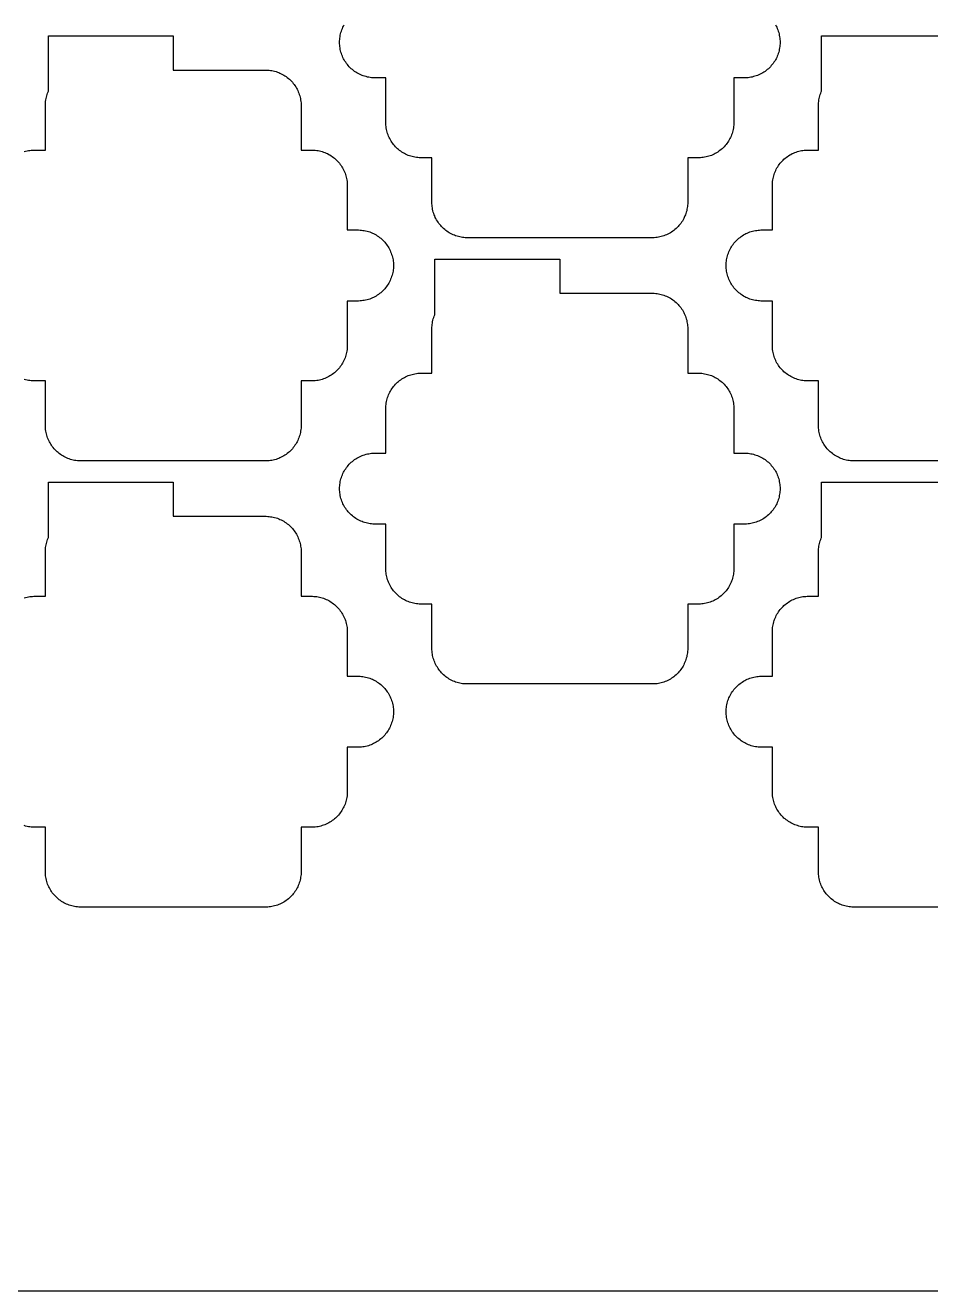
# Model space of a CAD drawing. Extents: x -49 to 54, y -38 to 38.
# Drawn here: x -10.25 to 2.5, y -38 to -20.18 of the extents above; entities that cross this region are included whole.
import ezdxf

# ---------------------------------------------------------------- set-up
doc = ezdxf.new("R2010")
doc.units = 0
doc.layers.add('CONDUCTIVE_LAYER_BACK_LAYER', color=2, linetype='CONTINUOUS')
doc.layers.add('OUTLINE', color=7, linetype='CONTINUOUS')

msp = doc.modelspace()

# ---------------------------------------------------------------- linework, layer by layer
at = {"layer": 'CONDUCTIVE_LAYER_BACK_LAYER'}
for points in [[(0.314, -20.175), (0.323, -20.192), (0.332, -20.21), (0.34, -20.228), (0.347, -20.247), (0.354, -20.266), (0.36, -20.285), (0.365, -20.304), (0.369, -20.323), (0.373, -20.343), (0.376, -20.363), (0.377, -20.382), (0.379, -20.402), (0.379, -20.422), (0.379, -20.442), (0.377, -20.462), (0.376, -20.482), (0.373, -20.501), (0.369, -20.521), (0.365, -20.54), (0.36, -20.559), (0.354, -20.578), (0.347, -20.597), (0.34, -20.616), (0.332, -20.634), (0.323, -20.652), (0.314, -20.669), (0.304, -20.686), (0.293, -20.703), (0.281, -20.719), (0.269, -20.735), (0.256, -20.75), (0.243, -20.765), (0.229, -20.779), (0.215, -20.793), (0.2, -20.806), (0.184, -20.818), (0.168, -20.83), (0.152, -20.841), (0.135, -20.852), (0.118, -20.862), (0.1, -20.871), (0.082, -20.879), (0.064, -20.887), (0.045, -20.894), (0.026, -20.9), (0.007, -20.905), (-0.012, -20.91), (-0.032, -20.914), (-0.052, -20.917), (-0.071, -20.92), (-0.091, -20.921), (-0.111, -20.922), (-0.271, -20.922), (-0.271, -21.548), (-0.271, -21.568), (-0.273, -21.588), (-0.274, -21.607), (-0.277, -21.627), (-0.281, -21.647), (-0.285, -21.666), (-0.29, -21.685), (-0.296, -21.704), (-0.303, -21.723), (-0.31, -21.742), (-0.318, -21.76), (-0.327, -21.778), (-0.336, -21.795), (-0.346, -21.812), (-0.357, -21.829), (-0.369, -21.845), (-0.381, -21.861), (-0.394, -21.876), (-0.407, -21.891), (-0.421, -21.905), (-0.435, -21.919), (-0.45, -21.932), (-0.466, -21.944), (-0.482, -21.956), (-0.498, -21.967), (-0.515, -21.978), (-0.532, -21.987), (-0.55, -21.997), (-0.568, -22.005), (-0.586, -22.013), (-0.605, -22.02), (-0.624, -22.026), (-0.643, -22.031), (-0.662, -22.036), (-0.682, -22.04), (-0.702, -22.043), (-0.721, -22.045), (-0.741, -22.047), (-0.761, -22.048), (-0.921, -22.048), (-0.921, -22.674), (-0.921, -22.694), (-0.923, -22.713), (-0.924, -22.733), (-0.927, -22.753), (-0.931, -22.773), (-0.935, -22.792), (-0.94, -22.811), (-0.946, -22.83), (-0.953, -22.849), (-0.96, -22.867), (-0.968, -22.886), (-0.977, -22.903), (-0.986, -22.921), (-0.996, -22.938), (-1.007, -22.955), (-1.019, -22.971), (-1.031, -22.987), (-1.044, -23.002), (-1.057, -23.017), (-1.071, -23.031), (-1.085, -23.044), (-1.1, -23.057), (-1.116, -23.07), (-1.132, -23.082), (-1.148, -23.093), (-1.165, -23.103), (-1.182, -23.113), (-1.2, -23.122), (-1.218, -23.131), (-1.236, -23.138), (-1.255, -23.145), (-1.274, -23.152), (-1.293, -23.157), (-1.312, -23.162), (-1.332, -23.166), (-1.352, -23.169), (-1.371, -23.171), (-1.391, -23.173), (-1.411, -23.174), (-4.031, -23.174), (-4.051, -23.173), (-4.071, -23.171), (-4.09, -23.169), (-4.11, -23.166), (-4.129, -23.162), (-4.149, -23.157), (-4.168, -23.152), (-4.187, -23.145), (-4.205, -23.138), (-4.224, -23.131), (-4.242, -23.122), (-4.259, -23.113), (-4.277, -23.103), (-4.294, -23.093), (-4.31, -23.082), (-4.326, -23.07), (-4.341, -23.057), (-4.356, -23.044), (-4.371, -23.031), (-4.385, -23.017), (-4.398, -23.002), (-4.411, -22.987), (-4.423, -22.971), (-4.435, -22.955), (-4.445, -22.938), (-4.456, -22.921), (-4.465, -22.903), (-4.474, -22.886), (-4.482, -22.867), (-4.489, -22.849), (-4.496, -22.83), (-4.502, -22.811), (-4.507, -22.792), (-4.511, -22.773), (-4.515, -22.753), (-4.517, -22.733), (-4.519, -22.713), (-4.521, -22.694), (-4.521, -22.674), (-4.521, -22.048), (-4.681, -22.048), (-4.701, -22.047), (-4.721, -22.045), (-4.74, -22.043), (-4.76, -22.04), (-4.779, -22.036), (-4.799, -22.031), (-4.818, -22.026), (-4.837, -22.02), (-4.855, -22.013), (-4.874, -22.005), (-4.892, -21.997), (-4.909, -21.987), (-4.927, -21.978), (-4.944, -21.967), (-4.96, -21.956), (-4.976, -21.944), (-4.991, -21.932), (-5.006, -21.919), (-5.021, -21.905), (-5.035, -21.891), (-5.048, -21.876), (-5.061, -21.861), (-5.073, -21.845), (-5.085, -21.829), (-5.095, -21.812), (-5.106, -21.795), (-5.115, -21.778), (-5.124, -21.76), (-5.132, -21.742), (-5.139, -21.723), (-5.146, -21.704), (-5.152, -21.685), (-5.157, -21.666), (-5.161, -21.647), (-5.165, -21.627), (-5.167, -21.607), (-5.169, -21.588), (-5.171, -21.568), (-5.171, -21.548), (-5.171, -20.922), (-5.331, -20.922), (-5.351, -20.921), (-5.371, -20.92), (-5.39, -20.917), (-5.41, -20.914), (-5.429, -20.91), (-5.449, -20.905), (-5.468, -20.9), (-5.487, -20.894), (-5.505, -20.887), (-5.524, -20.879), (-5.542, -20.871), (-5.559, -20.862), (-5.577, -20.852), (-5.594, -20.841), (-5.61, -20.83), (-5.626, -20.818), (-5.641, -20.806), (-5.656, -20.793), (-5.671, -20.779), (-5.685, -20.765), (-5.698, -20.75), (-5.711, -20.735), (-5.723, -20.719), (-5.735, -20.703), (-5.745, -20.686), (-5.756, -20.669), (-5.765, -20.652), (-5.774, -20.634), (-5.782, -20.616), (-5.789, -20.597), (-5.796, -20.578), (-5.802, -20.559), (-5.807, -20.54), (-5.811, -20.521), (-5.815, -20.501), (-5.817, -20.482), (-5.819, -20.462), (-5.821, -20.442), (-5.821, -20.422), (-5.821, -20.402), (-5.819, -20.382), (-5.817, -20.363), (-5.815, -20.343), (-5.811, -20.323), (-5.807, -20.304), (-5.802, -20.285), (-5.796, -20.266), (-5.789, -20.247), (-5.782, -20.228), (-5.774, -20.21), (-5.765, -20.192), (-5.756, -20.175)], [(-10.26, -21.96), (-10.241, -21.955), (-10.221, -21.95), (-10.202, -21.946), (-10.182, -21.943), (-10.162, -21.941), (-10.143, -21.939), (-10.123, -21.938), (-9.963, -21.938), (-9.963, -21.312), (-9.962, -21.292), (-9.961, -21.273), (-9.959, -21.253), (-9.956, -21.233), (-9.953, -21.214), (-9.949, -21.194), (-9.944, -21.175), (-9.938, -21.156), (-9.931, -21.137), (-9.924, -21.119), (-9.92, -21.109), (-9.92, -20.332), (-8.163, -20.332), (-8.163, -20.812), (-6.853, -20.812), (-6.833, -20.813), (-6.813, -20.815), (-6.793, -20.817), (-6.774, -20.82), (-6.754, -20.824), (-6.735, -20.829), (-6.716, -20.834), (-6.697, -20.841), (-6.678, -20.848), (-6.66, -20.855), (-6.642, -20.864), (-6.624, -20.873), (-6.607, -20.883), (-6.59, -20.893), (-6.574, -20.904), (-6.558, -20.916), (-6.542, -20.929), (-6.527, -20.942), (-6.513, -20.955), (-6.499, -20.969), (-6.486, -20.984), (-6.473, -20.999), (-6.461, -21.015), (-6.449, -21.031), (-6.438, -21.048), (-6.428, -21.065), (-6.419, -21.083), (-6.41, -21.1), (-6.402, -21.119), (-6.394, -21.137), (-6.388, -21.156), (-6.382, -21.175), (-6.377, -21.194), (-6.373, -21.214), (-6.369, -21.233), (-6.366, -21.253), (-6.364, -21.273), (-6.363, -21.292), (-6.363, -21.312), (-6.363, -21.938), (-6.203, -21.938), (-6.183, -21.939), (-6.163, -21.941), (-6.143, -21.943), (-6.124, -21.946), (-6.104, -21.95), (-6.085, -21.955), (-6.066, -21.96), (-6.047, -21.966), (-6.028, -21.973), (-6.01, -21.981), (-5.992, -21.989), (-5.974, -21.999), (-5.957, -22.008), (-5.94, -22.019), (-5.924, -22.03), (-5.908, -22.042), (-5.892, -22.054), (-5.877, -22.067), (-5.863, -22.081), (-5.849, -22.095), (-5.836, -22.11), (-5.823, -22.125), (-5.811, -22.141), (-5.799, -22.157), (-5.788, -22.174), (-5.778, -22.191), (-5.769, -22.208), (-5.76, -22.226), (-5.752, -22.244), (-5.744, -22.263), (-5.738, -22.282), (-5.732, -22.301), (-5.727, -22.32), (-5.723, -22.339), (-5.719, -22.359), (-5.716, -22.379), (-5.714, -22.398), (-5.713, -22.418), (-5.713, -22.438), (-5.713, -23.064), (-5.553, -23.064), (-5.533, -23.065), (-5.513, -23.066), (-5.493, -23.069), (-5.474, -23.072), (-5.454, -23.076), (-5.435, -23.081), (-5.416, -23.086), (-5.397, -23.092), (-5.378, -23.099), (-5.36, -23.107), (-5.342, -23.115), (-5.324, -23.124), (-5.307, -23.134), (-5.29, -23.145), (-5.274, -23.156), (-5.258, -23.168), (-5.242, -23.18), (-5.227, -23.193), (-5.213, -23.207), (-5.199, -23.221), (-5.186, -23.236), (-5.173, -23.251), (-5.161, -23.267), (-5.149, -23.283), (-5.138, -23.3), (-5.128, -23.317), (-5.119, -23.334), (-5.11, -23.352), (-5.102, -23.37), (-5.094, -23.389), (-5.088, -23.408), (-5.082, -23.427), (-5.077, -23.446), (-5.073, -23.465), (-5.069, -23.485), (-5.066, -23.504), (-5.064, -23.524), (-5.063, -23.544), (-5.063, -23.564), (-5.063, -23.584), (-5.064, -23.604), (-5.066, -23.623), (-5.069, -23.643), (-5.073, -23.663), (-5.077, -23.682), (-5.082, -23.701), (-5.088, -23.72), (-5.094, -23.739), (-5.102, -23.758), (-5.11, -23.776), (-5.119, -23.794), (-5.128, -23.811), (-5.138, -23.828), (-5.149, -23.845), (-5.161, -23.861), (-5.173, -23.877), (-5.186, -23.892), (-5.199, -23.907), (-5.213, -23.921), (-5.227, -23.935), (-5.242, -23.948), (-5.258, -23.96), (-5.274, -23.972), (-5.29, -23.983), (-5.307, -23.994), (-5.324, -24.003), (-5.342, -24.013), (-5.36, -24.021), (-5.378, -24.029), (-5.397, -24.036), (-5.416, -24.042), (-5.435, -24.047), (-5.454, -24.052), (-5.474, -24.056), (-5.493, -24.059), (-5.513, -24.061), (-5.533, -24.063), (-5.553, -24.064), (-5.713, -24.064), (-5.713, -24.69), (-5.713, -24.71), (-5.714, -24.729), (-5.716, -24.749), (-5.719, -24.769), (-5.723, -24.789), (-5.727, -24.808), (-5.732, -24.827), (-5.738, -24.846), (-5.744, -24.865), (-5.752, -24.883), (-5.76, -24.902), (-5.769, -24.919), (-5.778, -24.937), (-5.788, -24.954), (-5.799, -24.971), (-5.811, -24.987), (-5.823, -25.003), (-5.836, -25.018), (-5.849, -25.033), (-5.863, -25.047), (-5.877, -25.06), (-5.892, -25.074), (-5.908, -25.086), (-5.924, -25.098), (-5.94, -25.109), (-5.957, -25.119), (-5.974, -25.129), (-5.992, -25.138), (-6.01, -25.147), (-6.028, -25.155), (-6.047, -25.161), (-6.066, -25.168), (-6.085, -25.173), (-6.104, -25.178), (-6.124, -25.182), (-6.143, -25.185), (-6.163, -25.187), (-6.183, -25.189), (-6.203, -25.19), (-6.363, -25.19), (-6.363, -25.816), (-6.363, -25.835), (-6.364, -25.855), (-6.366, -25.875), (-6.369, -25.895), (-6.373, -25.914), (-6.377, -25.934), (-6.382, -25.953), (-6.388, -25.972), (-6.394, -25.991), (-6.402, -26.009), (-6.41, -26.027), (-6.419, -26.045), (-6.428, -26.063), (-6.438, -26.08), (-6.449, -26.096), (-6.461, -26.113), (-6.473, -26.128), (-6.486, -26.144), (-6.499, -26.158), (-6.513, -26.173), (-6.527, -26.186), (-6.542, -26.199), (-6.558, -26.212), (-6.574, -26.224), (-6.59, -26.235), (-6.607, -26.245), (-6.624, -26.255), (-6.642, -26.264), (-6.66, -26.273), (-6.678, -26.28), (-6.697, -26.287), (-6.716, -26.294), (-6.735, -26.299), (-6.754, -26.304), (-6.774, -26.308), (-6.793, -26.311), (-6.813, -26.313), (-6.833, -26.315), (-6.853, -26.316), (-9.473, -26.316), (-9.493, -26.315), (-9.512, -26.313), (-9.532, -26.311), (-9.552, -26.308), (-9.571, -26.304), (-9.591, -26.299), (-9.61, -26.294), (-9.629, -26.287), (-9.647, -26.28), (-9.666, -26.273), (-9.684, -26.264), (-9.701, -26.255), (-9.719, -26.245), (-9.735, -26.235), (-9.752, -26.224), (-9.768, -26.212), (-9.783, -26.199), (-9.798, -26.186), (-9.813, -26.173), (-9.827, -26.158), (-9.84, -26.144), (-9.853, -26.128), (-9.865, -26.113), (-9.876, -26.096), (-9.887, -26.08), (-9.897, -26.063), (-9.907, -26.045), (-9.916, -26.027), (-9.924, -26.009), (-9.931, -25.991), (-9.938, -25.972), (-9.944, -25.953), (-9.949, -25.934), (-9.953, -25.914), (-9.956, -25.895), (-9.959, -25.875), (-9.961, -25.855), (-9.962, -25.835), (-9.963, -25.816), (-9.963, -25.19), (-10.123, -25.19), (-10.143, -25.189), (-10.162, -25.187), (-10.182, -25.185), (-10.202, -25.182), (-10.221, -25.178), (-10.241, -25.173), (-10.26, -25.168)], [(4.031, -26.316), (1.411, -26.316), (1.391, -26.315), (1.371, -26.313), (1.352, -26.311), (1.332, -26.308), (1.312, -26.304), (1.293, -26.299), (1.274, -26.294), (1.255, -26.287), (1.236, -26.28), (1.218, -26.273), (1.2, -26.264), (1.182, -26.255), (1.165, -26.245), (1.148, -26.235), (1.132, -26.224), (1.116, -26.212), (1.1, -26.199), (1.085, -26.186), (1.071, -26.173), (1.057, -26.158), (1.044, -26.144), (1.031, -26.128), (1.019, -26.113), (1.007, -26.096), (0.996, -26.08), (0.986, -26.063), (0.977, -26.045), (0.968, -26.027), (0.96, -26.009), (0.953, -25.991), (0.946, -25.972), (0.94, -25.953), (0.935, -25.934), (0.931, -25.914), (0.927, -25.895), (0.924, -25.875), (0.923, -25.855), (0.921, -25.835), (0.921, -25.816), (0.921, -25.19), (0.761, -25.19), (0.741, -25.189), (0.721, -25.187), (0.702, -25.185), (0.682, -25.182), (0.662, -25.178), (0.643, -25.173), (0.624, -25.168), (0.605, -25.161), (0.586, -25.155), (0.568, -25.147), (0.55, -25.138), (0.532, -25.129), (0.515, -25.119), (0.498, -25.109), (0.482, -25.098), (0.466, -25.086), (0.45, -25.074), (0.435, -25.06), (0.421, -25.047), (0.407, -25.033), (0.394, -25.018), (0.381, -25.003), (0.369, -24.987), (0.357, -24.971), (0.346, -24.954), (0.336, -24.937), (0.327, -24.919), (0.318, -24.902), (0.31, -24.883), (0.303, -24.865), (0.296, -24.846), (0.29, -24.827), (0.285, -24.808), (0.281, -24.789), (0.277, -24.769), (0.274, -24.749), (0.273, -24.729), (0.271, -24.71), (0.271, -24.69), (0.271, -24.064), (0.111, -24.064), (0.091, -24.063), (0.071, -24.061), (0.052, -24.059), (0.032, -24.056), (0.012, -24.052), (-0.007, -24.047), (-0.026, -24.042), (-0.045, -24.036), (-0.064, -24.029), (-0.082, -24.021), (-0.1, -24.013), (-0.118, -24.003), (-0.135, -23.994), (-0.152, -23.983), (-0.168, -23.972), (-0.184, -23.96), (-0.2, -23.948), (-0.215, -23.935), (-0.229, -23.921), (-0.243, -23.907), (-0.256, -23.892), (-0.269, -23.877), (-0.281, -23.861), (-0.293, -23.845), (-0.304, -23.828), (-0.314, -23.811), (-0.323, -23.794), (-0.332, -23.776), (-0.34, -23.758), (-0.347, -23.739), (-0.354, -23.72), (-0.36, -23.701), (-0.365, -23.682), (-0.369, -23.663), (-0.373, -23.643), (-0.376, -23.623), (-0.377, -23.604), (-0.379, -23.584), (-0.379, -23.564), (-0.379, -23.544), (-0.377, -23.524), (-0.376, -23.504), (-0.373, -23.485), (-0.369, -23.465), (-0.365, -23.446), (-0.36, -23.427), (-0.354, -23.408), (-0.347, -23.389), (-0.34, -23.37), (-0.332, -23.352), (-0.323, -23.334), (-0.314, -23.317), (-0.304, -23.3), (-0.293, -23.283), (-0.281, -23.267), (-0.269, -23.251), (-0.256, -23.236), (-0.243, -23.221), (-0.229, -23.207), (-0.215, -23.193), (-0.2, -23.18), (-0.184, -23.168), (-0.168, -23.156), (-0.152, -23.145), (-0.135, -23.134), (-0.118, -23.124), (-0.1, -23.115), (-0.082, -23.107), (-0.064, -23.099), (-0.045, -23.092), (-0.026, -23.086), (-0.007, -23.081), (0.012, -23.076), (0.032, -23.072), (0.052, -23.069), (0.071, -23.066), (0.091, -23.065), (0.111, -23.064), (0.271, -23.064), (0.271, -22.438), (0.271, -22.418), (0.273, -22.398), (0.274, -22.379), (0.277, -22.359), (0.281, -22.339), (0.285, -22.32), (0.29, -22.301), (0.296, -22.282), (0.303, -22.263), (0.31, -22.244), (0.318, -22.226), (0.327, -22.208), (0.336, -22.191), (0.346, -22.174), (0.357, -22.157), (0.369, -22.141), (0.381, -22.125), (0.394, -22.11), (0.407, -22.095), (0.421, -22.081), (0.435, -22.067), (0.45, -22.054), (0.466, -22.042), (0.482, -22.03), (0.498, -22.019), (0.515, -22.008), (0.532, -21.999), (0.55, -21.989), (0.568, -21.981), (0.586, -21.973), (0.605, -21.966), (0.624, -21.96), (0.643, -21.955), (0.662, -21.95), (0.682, -21.946), (0.702, -21.943), (0.721, -21.941), (0.741, -21.939), (0.761, -21.938), (0.921, -21.938), (0.921, -21.312), (0.921, -21.292), (0.923, -21.273), (0.924, -21.253), (0.927, -21.233), (0.931, -21.214), (0.935, -21.194), (0.94, -21.175), (0.946, -21.156), (0.953, -21.137), (0.96, -21.119), (0.964, -21.109), (0.964, -20.332), (2.721, -20.332)], [(-10.26, -28.244), (-10.241, -28.238), (-10.221, -28.234), (-10.202, -28.23), (-10.182, -28.227), (-10.162, -28.224), (-10.143, -28.223), (-10.123, -28.222), (-9.963, -28.222), (-9.963, -27.596), (-9.962, -27.576), (-9.961, -27.556), (-9.959, -27.536), (-9.956, -27.517), (-9.953, -27.497), (-9.949, -27.478), (-9.944, -27.459), (-9.938, -27.44), (-9.931, -27.421), (-9.924, -27.402), (-9.92, -27.393), (-9.92, -26.616), (-8.163, -26.616), (-8.163, -27.096), (-6.853, -27.096), (-6.833, -27.097), (-6.813, -27.098), (-6.793, -27.101), (-6.774, -27.104), (-6.754, -27.108), (-6.735, -27.113), (-6.716, -27.118), (-6.697, -27.124), (-6.678, -27.131), (-6.66, -27.139), (-6.642, -27.147), (-6.624, -27.157), (-6.607, -27.166), (-6.59, -27.177), (-6.574, -27.188), (-6.558, -27.2), (-6.542, -27.212), (-6.527, -27.225), (-6.513, -27.239), (-6.499, -27.253), (-6.486, -27.268), (-6.473, -27.283), (-6.461, -27.299), (-6.449, -27.315), (-6.438, -27.332), (-6.428, -27.349), (-6.419, -27.366), (-6.41, -27.384), (-6.402, -27.402), (-6.394, -27.421), (-6.388, -27.44), (-6.382, -27.459), (-6.377, -27.478), (-6.373, -27.497), (-6.369, -27.517), (-6.366, -27.536), (-6.364, -27.556), (-6.363, -27.576), (-6.363, -27.596), (-6.363, -28.222), (-6.203, -28.222), (-6.183, -28.223), (-6.163, -28.224), (-6.143, -28.227), (-6.124, -28.23), (-6.104, -28.234), (-6.085, -28.238), (-6.066, -28.244), (-6.047, -28.25), (-6.028, -28.257), (-6.01, -28.265), (-5.992, -28.273), (-5.974, -28.282), (-5.957, -28.292), (-5.94, -28.303), (-5.924, -28.314), (-5.908, -28.326), (-5.892, -28.338), (-5.877, -28.351), (-5.863, -28.365), (-5.849, -28.379), (-5.836, -28.394), (-5.823, -28.409), (-5.811, -28.425), (-5.799, -28.441), (-5.788, -28.458), (-5.778, -28.475), (-5.769, -28.492), (-5.76, -28.51), (-5.752, -28.528), (-5.744, -28.547), (-5.738, -28.565), (-5.732, -28.584), (-5.727, -28.604), (-5.723, -28.623), (-5.719, -28.643), (-5.716, -28.662), (-5.714, -28.682), (-5.713, -28.702), (-5.713, -28.722), (-5.713, -29.348), (-5.553, -29.348), (-5.533, -29.349), (-5.513, -29.35), (-5.493, -29.352), (-5.474, -29.356), (-5.454, -29.36), (-5.435, -29.364), (-5.416, -29.37), (-5.397, -29.376), (-5.378, -29.383), (-5.36, -29.391), (-5.342, -29.399), (-5.324, -29.408), (-5.307, -29.418), (-5.29, -29.429), (-5.274, -29.44), (-5.258, -29.451), (-5.242, -29.464), (-5.227, -29.477), (-5.213, -29.491), (-5.199, -29.505), (-5.186, -29.52), (-5.173, -29.535), (-5.161, -29.551), (-5.149, -29.567), (-5.138, -29.583), (-5.128, -29.601), (-5.119, -29.618), (-5.11, -29.636), (-5.102, -29.654), (-5.094, -29.672), (-5.088, -29.691), (-5.082, -29.71), (-5.077, -29.729), (-5.073, -29.749), (-5.069, -29.768), (-5.066, -29.788), (-5.064, -29.808), (-5.063, -29.828), (-5.063, -29.848), (-5.063, -29.868), (-5.064, -29.887), (-5.066, -29.907), (-5.069, -29.927), (-5.073, -29.946), (-5.077, -29.966), (-5.082, -29.985), (-5.088, -30.004), (-5.094, -30.023), (-5.102, -30.041), (-5.11, -30.059), (-5.119, -30.077), (-5.128, -30.095), (-5.138, -30.112), (-5.149, -30.129), (-5.161, -30.145), (-5.173, -30.161), (-5.186, -30.176), (-5.199, -30.191), (-5.213, -30.205), (-5.227, -30.218), (-5.242, -30.231), (-5.258, -30.244), (-5.274, -30.256), (-5.29, -30.267), (-5.307, -30.277), (-5.324, -30.287), (-5.342, -30.296), (-5.36, -30.305), (-5.378, -30.312), (-5.397, -30.319), (-5.416, -30.326), (-5.435, -30.331), (-5.454, -30.336), (-5.474, -30.34), (-5.493, -30.343), (-5.513, -30.345), (-5.533, -30.347), (-5.553, -30.348), (-5.713, -30.348), (-5.713, -30.973), (-5.713, -30.993), (-5.714, -31.013), (-5.716, -31.033), (-5.719, -31.053), (-5.723, -31.072), (-5.727, -31.092), (-5.732, -31.111), (-5.738, -31.13), (-5.744, -31.149), (-5.752, -31.167), (-5.76, -31.185), (-5.769, -31.203), (-5.778, -31.221), (-5.788, -31.238), (-5.799, -31.254), (-5.811, -31.271), (-5.823, -31.286), (-5.836, -31.302), (-5.849, -31.316), (-5.863, -31.331), (-5.877, -31.344), (-5.892, -31.357), (-5.908, -31.37), (-5.924, -31.381), (-5.94, -31.393), (-5.957, -31.403), (-5.974, -31.413), (-5.992, -31.422), (-6.01, -31.431), (-6.028, -31.438), (-6.047, -31.445), (-6.066, -31.451), (-6.085, -31.457), (-6.104, -31.462), (-6.124, -31.466), (-6.143, -31.469), (-6.163, -31.471), (-6.183, -31.473), (-6.203, -31.473), (-6.363, -31.473), (-6.363, -32.099), (-6.363, -32.119), (-6.364, -32.139), (-6.366, -32.159), (-6.369, -32.179), (-6.373, -32.198), (-6.377, -32.217), (-6.382, -32.237), (-6.388, -32.256), (-6.394, -32.274), (-6.402, -32.293), (-6.41, -32.311), (-6.419, -32.329), (-6.428, -32.346), (-6.438, -32.364), (-6.449, -32.38), (-6.461, -32.396), (-6.473, -32.412), (-6.486, -32.427), (-6.499, -32.442), (-6.513, -32.456), (-6.527, -32.47), (-6.542, -32.483), (-6.558, -32.495), (-6.574, -32.507), (-6.59, -32.518), (-6.607, -32.529), (-6.624, -32.539), (-6.642, -32.548), (-6.66, -32.556), (-6.678, -32.564), (-6.697, -32.571), (-6.716, -32.577), (-6.735, -32.583), (-6.754, -32.587), (-6.774, -32.591), (-6.793, -32.594), (-6.813, -32.597), (-6.833, -32.598), (-6.853, -32.599), (-9.473, -32.599), (-9.493, -32.598), (-9.512, -32.597), (-9.532, -32.594), (-9.552, -32.591), (-9.571, -32.587), (-9.591, -32.583), (-9.61, -32.577), (-9.629, -32.571), (-9.647, -32.564), (-9.666, -32.556), (-9.684, -32.548), (-9.701, -32.539), (-9.719, -32.529), (-9.735, -32.518), (-9.752, -32.507), (-9.768, -32.495), (-9.783, -32.483), (-9.798, -32.47), (-9.813, -32.456), (-9.827, -32.442), (-9.84, -32.427), (-9.853, -32.412), (-9.865, -32.396), (-9.876, -32.38), (-9.887, -32.364), (-9.897, -32.346), (-9.907, -32.329), (-9.916, -32.311), (-9.924, -32.293), (-9.931, -32.274), (-9.938, -32.256), (-9.944, -32.237), (-9.949, -32.217), (-9.953, -32.198), (-9.956, -32.179), (-9.959, -32.159), (-9.961, -32.139), (-9.962, -32.119), (-9.963, -32.099), (-9.963, -31.473), (-10.123, -31.473), (-10.143, -31.473), (-10.162, -31.471), (-10.182, -31.469), (-10.202, -31.466), (-10.221, -31.462), (-10.241, -31.457), (-10.26, -31.451)], [(4.031, -32.599), (1.411, -32.599), (1.391, -32.598), (1.371, -32.597), (1.352, -32.594), (1.332, -32.591), (1.312, -32.587), (1.293, -32.583), (1.274, -32.577), (1.255, -32.571), (1.236, -32.564), (1.218, -32.556), (1.2, -32.548), (1.182, -32.539), (1.165, -32.529), (1.148, -32.518), (1.132, -32.507), (1.116, -32.495), (1.1, -32.483), (1.085, -32.47), (1.071, -32.456), (1.057, -32.442), (1.044, -32.427), (1.031, -32.412), (1.019, -32.396), (1.007, -32.38), (0.996, -32.364), (0.986, -32.346), (0.977, -32.329), (0.968, -32.311), (0.96, -32.293), (0.953, -32.274), (0.946, -32.256), (0.94, -32.237), (0.935, -32.217), (0.931, -32.198), (0.927, -32.179), (0.924, -32.159), (0.923, -32.139), (0.921, -32.119), (0.921, -32.099), (0.921, -31.473), (0.761, -31.473), (0.741, -31.473), (0.721, -31.471), (0.702, -31.469), (0.682, -31.466), (0.662, -31.462), (0.643, -31.457), (0.624, -31.451), (0.605, -31.445), (0.586, -31.438), (0.568, -31.431), (0.55, -31.422), (0.532, -31.413), (0.515, -31.403), (0.498, -31.393), (0.482, -31.381), (0.466, -31.37), (0.45, -31.357), (0.435, -31.344), (0.421, -31.331), (0.407, -31.316), (0.394, -31.302), (0.381, -31.286), (0.369, -31.271), (0.357, -31.254), (0.346, -31.238), (0.336, -31.221), (0.327, -31.203), (0.318, -31.185), (0.31, -31.167), (0.303, -31.149), (0.296, -31.13), (0.29, -31.111), (0.285, -31.092), (0.281, -31.072), (0.277, -31.053), (0.274, -31.033), (0.273, -31.013), (0.271, -30.993), (0.271, -30.973), (0.271, -30.348), (0.111, -30.348), (0.091, -30.347), (0.071, -30.345), (0.052, -30.343), (0.032, -30.34), (0.012, -30.336), (-0.007, -30.331), (-0.026, -30.326), (-0.045, -30.319), (-0.064, -30.312), (-0.082, -30.305), (-0.1, -30.296), (-0.118, -30.287), (-0.135, -30.277), (-0.152, -30.267), (-0.168, -30.256), (-0.184, -30.244), (-0.2, -30.231), (-0.215, -30.218), (-0.229, -30.205), (-0.243, -30.191), (-0.256, -30.176), (-0.269, -30.161), (-0.281, -30.145), (-0.293, -30.129), (-0.304, -30.112), (-0.314, -30.095), (-0.323, -30.077), (-0.332, -30.059), (-0.34, -30.041), (-0.347, -30.023), (-0.354, -30.004), (-0.36, -29.985), (-0.365, -29.966), (-0.369, -29.946), (-0.373, -29.927), (-0.376, -29.907), (-0.377, -29.887), (-0.379, -29.868), (-0.379, -29.848), (-0.379, -29.828), (-0.377, -29.808), (-0.376, -29.788), (-0.373, -29.768), (-0.369, -29.749), (-0.365, -29.729), (-0.36, -29.71), (-0.354, -29.691), (-0.347, -29.672), (-0.34, -29.654), (-0.332, -29.636), (-0.323, -29.618), (-0.314, -29.601), (-0.304, -29.583), (-0.293, -29.567), (-0.281, -29.551), (-0.269, -29.535), (-0.256, -29.52), (-0.243, -29.505), (-0.229, -29.491), (-0.215, -29.477), (-0.2, -29.464), (-0.184, -29.451), (-0.168, -29.44), (-0.152, -29.429), (-0.135, -29.418), (-0.118, -29.408), (-0.1, -29.399), (-0.082, -29.391), (-0.064, -29.383), (-0.045, -29.376), (-0.026, -29.37), (-0.007, -29.364), (0.012, -29.36), (0.032, -29.356), (0.052, -29.352), (0.071, -29.35), (0.091, -29.349), (0.111, -29.348), (0.271, -29.348), (0.271, -28.722), (0.271, -28.702), (0.273, -28.682), (0.274, -28.662), (0.277, -28.643), (0.281, -28.623), (0.285, -28.604), (0.29, -28.584), (0.296, -28.565), (0.303, -28.547), (0.31, -28.528), (0.318, -28.51), (0.327, -28.492), (0.336, -28.475), (0.346, -28.458), (0.357, -28.441), (0.369, -28.425), (0.381, -28.409), (0.394, -28.394), (0.407, -28.379), (0.421, -28.365), (0.435, -28.351), (0.45, -28.338), (0.466, -28.326), (0.482, -28.314), (0.498, -28.303), (0.515, -28.292), (0.532, -28.282), (0.55, -28.273), (0.568, -28.265), (0.586, -28.257), (0.605, -28.25), (0.624, -28.244), (0.643, -28.238), (0.662, -28.234), (0.682, -28.23), (0.702, -28.227), (0.721, -28.224), (0.741, -28.223), (0.761, -28.222), (0.921, -28.222), (0.921, -27.596), (0.921, -27.576), (0.923, -27.556), (0.924, -27.536), (0.927, -27.517), (0.931, -27.497), (0.935, -27.478), (0.94, -27.459), (0.946, -27.44), (0.953, -27.421), (0.96, -27.402), (0.964, -27.393), (0.964, -26.616), (2.721, -26.616)]]:
    msp.add_lwpolyline(points, dxfattribs=at)
msp.add_lwpolyline([(-0.921, -28.957), (-0.921, -28.977), (-0.923, -28.997), (-0.924, -29.017), (-0.927, -29.037), (-0.931, -29.056), (-0.935, -29.076), (-0.94, -29.095), (-0.946, -29.114), (-0.953, -29.133), (-0.96, -29.151), (-0.968, -29.169), (-0.977, -29.187), (-0.986, -29.205), (-0.996, -29.222), (-1.007, -29.238), (-1.019, -29.255), (-1.031, -29.27), (-1.044, -29.286), (-1.057, -29.3), (-1.071, -29.315), (-1.085, -29.328), (-1.1, -29.341), (-1.116, -29.354), (-1.132, -29.365), (-1.148, -29.377), (-1.165, -29.387), (-1.182, -29.397), (-1.2, -29.406), (-1.218, -29.415), (-1.236, -29.422), (-1.255, -29.429), (-1.274, -29.435), (-1.293, -29.441), (-1.312, -29.446), (-1.332, -29.449), (-1.352, -29.453), (-1.371, -29.455), (-1.391, -29.457), (-1.411, -29.457), (-4.031, -29.457), (-4.051, -29.457), (-4.071, -29.455), (-4.09, -29.453), (-4.11, -29.449), (-4.129, -29.446), (-4.149, -29.441), (-4.168, -29.435), (-4.187, -29.429), (-4.205, -29.422), (-4.224, -29.415), (-4.242, -29.406), (-4.259, -29.397), (-4.277, -29.387), (-4.294, -29.377), (-4.31, -29.365), (-4.326, -29.354), (-4.341, -29.341), (-4.356, -29.328), (-4.371, -29.315), (-4.385, -29.3), (-4.398, -29.286), (-4.411, -29.27), (-4.423, -29.255), (-4.435, -29.238), (-4.445, -29.222), (-4.456, -29.205), (-4.465, -29.187), (-4.474, -29.169), (-4.482, -29.151), (-4.489, -29.133), (-4.496, -29.114), (-4.502, -29.095), (-4.507, -29.076), (-4.511, -29.056), (-4.515, -29.037), (-4.517, -29.017), (-4.519, -28.997), (-4.521, -28.977), (-4.521, -28.957), (-4.521, -28.332), (-4.681, -28.332), (-4.701, -28.331), (-4.721, -28.329), (-4.74, -28.327), (-4.76, -28.324), (-4.779, -28.32), (-4.799, -28.315), (-4.818, -28.31), (-4.837, -28.303), (-4.855, -28.296), (-4.874, -28.289), (-4.892, -28.28), (-4.909, -28.271), (-4.927, -28.261), (-4.944, -28.251), (-4.96, -28.24), (-4.976, -28.228), (-4.991, -28.215), (-5.006, -28.202), (-5.021, -28.189), (-5.035, -28.174), (-5.048, -28.16), (-5.061, -28.144), (-5.073, -28.129), (-5.085, -28.113), (-5.095, -28.096), (-5.106, -28.079), (-5.115, -28.061), (-5.124, -28.043), (-5.132, -28.025), (-5.139, -28.007), (-5.146, -27.988), (-5.152, -27.969), (-5.157, -27.95), (-5.161, -27.93), (-5.165, -27.911), (-5.167, -27.891), (-5.169, -27.871), (-5.171, -27.852), (-5.171, -27.832), (-5.171, -27.206), (-5.331, -27.206), (-5.351, -27.205), (-5.371, -27.203), (-5.39, -27.201), (-5.41, -27.198), (-5.429, -27.194), (-5.449, -27.189), (-5.468, -27.184), (-5.487, -27.178), (-5.505, -27.171), (-5.524, -27.163), (-5.542, -27.154), (-5.559, -27.145), (-5.577, -27.135), (-5.594, -27.125), (-5.61, -27.114), (-5.626, -27.102), (-5.641, -27.09), (-5.656, -27.076), (-5.671, -27.063), (-5.685, -27.049), (-5.698, -27.034), (-5.711, -27.019), (-5.723, -27.003), (-5.735, -26.987), (-5.745, -26.97), (-5.756, -26.953), (-5.765, -26.935), (-5.774, -26.918), (-5.782, -26.899), (-5.789, -26.881), (-5.796, -26.862), (-5.802, -26.843), (-5.807, -26.824), (-5.811, -26.805), (-5.815, -26.785), (-5.817, -26.765), (-5.819, -26.746), (-5.821, -26.726), (-5.821, -26.706), (-5.821, -26.686), (-5.819, -26.666), (-5.817, -26.646), (-5.815, -26.627), (-5.811, -26.607), (-5.807, -26.588), (-5.802, -26.568), (-5.796, -26.549), (-5.789, -26.531), (-5.782, -26.512), (-5.774, -26.494), (-5.765, -26.476), (-5.756, -26.459), (-5.745, -26.442), (-5.735, -26.425), (-5.723, -26.409), (-5.711, -26.393), (-5.698, -26.378), (-5.685, -26.363), (-5.671, -26.349), (-5.656, -26.335), (-5.641, -26.322), (-5.626, -26.31), (-5.61, -26.298), (-5.594, -26.287), (-5.577, -26.276), (-5.559, -26.266), (-5.542, -26.257), (-5.524, -26.249), (-5.505, -26.241), (-5.487, -26.234), (-5.468, -26.228), (-5.449, -26.222), (-5.429, -26.218), (-5.41, -26.214), (-5.39, -26.211), (-5.371, -26.208), (-5.351, -26.207), (-5.331, -26.206), (-5.171, -26.206), (-5.171, -25.58), (-5.171, -25.56), (-5.169, -25.54), (-5.167, -25.52), (-5.165, -25.501), (-5.161, -25.481), (-5.157, -25.462), (-5.152, -25.443), (-5.146, -25.424), (-5.139, -25.405), (-5.132, -25.386), (-5.124, -25.368), (-5.115, -25.35), (-5.106, -25.333), (-5.095, -25.316), (-5.085, -25.299), (-5.073, -25.283), (-5.061, -25.267), (-5.048, -25.252), (-5.035, -25.237), (-5.021, -25.223), (-5.006, -25.209), (-4.991, -25.196), (-4.976, -25.184), (-4.96, -25.172), (-4.944, -25.161), (-4.927, -25.15), (-4.909, -25.14), (-4.892, -25.131), (-4.874, -25.123), (-4.855, -25.115), (-4.837, -25.108), (-4.818, -25.102), (-4.799, -25.097), (-4.779, -25.092), (-4.76, -25.088), (-4.74, -25.085), (-4.721, -25.082), (-4.701, -25.081), (-4.681, -25.08), (-4.521, -25.08), (-4.521, -24.454), (-4.521, -24.434), (-4.519, -24.414), (-4.517, -24.395), (-4.515, -24.375), (-4.511, -24.355), (-4.507, -24.336), (-4.502, -24.317), (-4.496, -24.298), (-4.489, -24.279), (-4.482, -24.26), (-4.478, -24.251), (-4.478, -23.474), (-2.721, -23.474), (-2.721, -23.954), (-1.411, -23.954), (-1.391, -23.955), (-1.371, -23.957), (-1.352, -23.959), (-1.332, -23.962), (-1.312, -23.966), (-1.293, -23.971), (-1.274, -23.976), (-1.255, -23.982), (-1.236, -23.989), (-1.218, -23.997), (-1.2, -24.006), (-1.182, -24.015), (-1.165, -24.024), (-1.148, -24.035), (-1.132, -24.046), (-1.116, -24.058), (-1.1, -24.07), (-1.085, -24.083), (-1.071, -24.097), (-1.057, -24.111), (-1.044, -24.126), (-1.031, -24.141), (-1.019, -24.157), (-1.007, -24.173), (-0.996, -24.19), (-0.986, -24.207), (-0.977, -24.224), (-0.968, -24.242), (-0.96, -24.26), (-0.953, -24.279), (-0.946, -24.298), (-0.94, -24.317), (-0.935, -24.336), (-0.931, -24.355), (-0.927, -24.375), (-0.924, -24.395), (-0.923, -24.414), (-0.921, -24.434), (-0.921, -24.454), (-0.921, -25.08), (-0.761, -25.08), (-0.741, -25.081), (-0.721, -25.082), (-0.702, -25.085), (-0.682, -25.088), (-0.662, -25.092), (-0.643, -25.097), (-0.624, -25.102), (-0.605, -25.108), (-0.586, -25.115), (-0.568, -25.123), (-0.55, -25.131), (-0.532, -25.14), (-0.515, -25.15), (-0.498, -25.161), (-0.482, -25.172), (-0.466, -25.184), (-0.45, -25.196), (-0.435, -25.209), (-0.421, -25.223), (-0.407, -25.237), (-0.394, -25.252), (-0.381, -25.267), (-0.369, -25.283), (-0.357, -25.299), (-0.346, -25.316), (-0.336, -25.333), (-0.327, -25.35), (-0.318, -25.368), (-0.31, -25.386), (-0.303, -25.405), (-0.296, -25.424), (-0.29, -25.443), (-0.285, -25.462), (-0.281, -25.481), (-0.277, -25.501), (-0.274, -25.52), (-0.273, -25.54), (-0.271, -25.56), (-0.271, -25.58), (-0.271, -26.206), (-0.111, -26.206), (-0.091, -26.207), (-0.071, -26.208), (-0.052, -26.211), (-0.032, -26.214), (-0.012, -26.218), (0.007, -26.222), (0.026, -26.228), (0.045, -26.234), (0.064, -26.241), (0.082, -26.249), (0.1, -26.257), (0.118, -26.266), (0.135, -26.276), (0.152, -26.287), (0.168, -26.298), (0.184, -26.31), (0.2, -26.322), (0.215, -26.335), (0.229, -26.349), (0.243, -26.363), (0.256, -26.378), (0.269, -26.393), (0.281, -26.409), (0.293, -26.425), (0.304, -26.442), (0.314, -26.459), (0.323, -26.476), (0.332, -26.494), (0.34, -26.512), (0.347, -26.531), (0.354, -26.549), (0.36, -26.568), (0.365, -26.588), (0.369, -26.607), (0.373, -26.627), (0.376, -26.646), (0.377, -26.666), (0.379, -26.686), (0.379, -26.706), (0.379, -26.726), (0.377, -26.746), (0.376, -26.765), (0.373, -26.785), (0.369, -26.805), (0.365, -26.824), (0.36, -26.843), (0.354, -26.862), (0.347, -26.881), (0.34, -26.899), (0.332, -26.918), (0.323, -26.935), (0.314, -26.953), (0.304, -26.97), (0.293, -26.987), (0.281, -27.003), (0.269, -27.019), (0.256, -27.034), (0.243, -27.049), (0.229, -27.063), (0.215, -27.076), (0.2, -27.09), (0.184, -27.102), (0.168, -27.114), (0.152, -27.125), (0.135, -27.135), (0.118, -27.145), (0.1, -27.154), (0.082, -27.163), (0.064, -27.171), (0.045, -27.178), (0.026, -27.184), (0.007, -27.189), (-0.012, -27.194), (-0.032, -27.198), (-0.052, -27.201), (-0.071, -27.203), (-0.091, -27.205), (-0.111, -27.206), (-0.271, -27.206), (-0.271, -27.832), (-0.271, -27.852), (-0.273, -27.871), (-0.274, -27.891), (-0.277, -27.911), (-0.281, -27.93), (-0.285, -27.95), (-0.29, -27.969), (-0.296, -27.988), (-0.303, -28.007), (-0.31, -28.025), (-0.318, -28.043), (-0.327, -28.061), (-0.336, -28.079), (-0.346, -28.096), (-0.357, -28.113), (-0.369, -28.129), (-0.381, -28.144), (-0.394, -28.16), (-0.407, -28.174), (-0.421, -28.189), (-0.435, -28.202), (-0.45, -28.215), (-0.466, -28.228), (-0.482, -28.24), (-0.498, -28.251), (-0.515, -28.261), (-0.532, -28.271), (-0.55, -28.28), (-0.568, -28.289), (-0.586, -28.296), (-0.605, -28.303), (-0.624, -28.31), (-0.643, -28.315), (-0.662, -28.32), (-0.682, -28.324), (-0.702, -28.327), (-0.721, -28.329), (-0.741, -28.331), (-0.761, -28.332), (-0.921, -28.332)], close=True, dxfattribs=at)
at = {"layer": 'OUTLINE'}
msp.add_lwpolyline([(-49.4, -36.45, -0.414214), (-47.85, -38), (52.85, -38, -0.414214), (54.4, -36.45), (54.4, -28), (51.4, -28), (51.4, 28), (54.4, 28), (54.4, 36.45, -0.414214), (52.85, 38), (-47.85, 38, -0.414214), (-49.4, 36.45)], format="xyb", close=True, dxfattribs=at)

doc.saveas('drawing.dxf')
